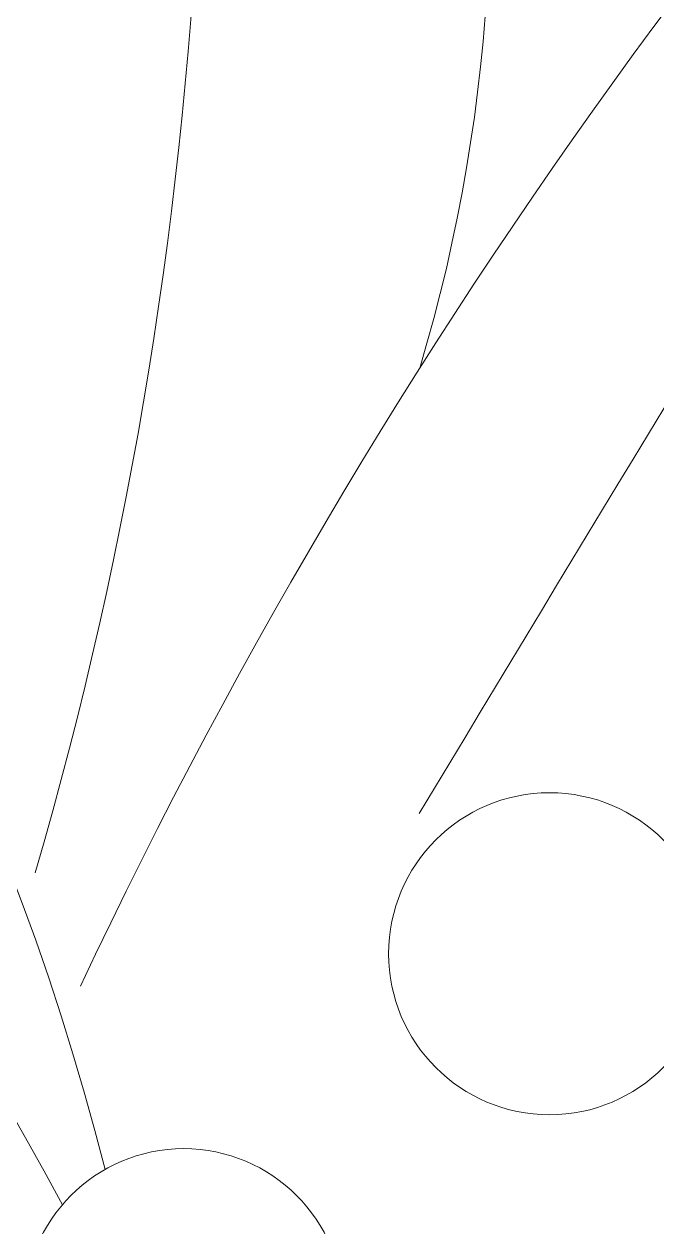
# Model space of a CAD drawing. Header units: millimetres. Extents: x 46079 to 131409, y 40831 to 60403.
# Drawn here: x 119725.6 to 119796.4, y 50721.8 to 50856.2 of the extents above; entities that cross this region are included whole.
import ezdxf

# ---------------------------------------------------------------- set-up
doc = ezdxf.new("R2010")
doc.units = ezdxf.units.MM
doc.layers.add('G-IMPT', color=8, linetype='Continuous', lineweight=18)
doc.layers.add('L-PLNT', color=71, linetype='Continuous', lineweight=18)

# ---------------------------------------------------------------- blocks, each defined once
blk = doc.blocks.new('CAY DUA VAN PHAT - CAY DUA VAN PHAT_dwg-2253781-TKCS_BỂ NƯỚC NGẦM - MẶT BẰNG NẮP BỂ')
at = {"layer": 'G-IMPT'}
for centre, radius in [((672.09, 720.8), 35.68), ((592.84, 638.98), 35.99)]:
    blk.add_circle(centre, radius, dxfattribs=at)
for centre, radius, start, end in [((1228.07, 1817.95), 1216.67, 215.97087, 241.57597), ((779.81, 1288.74), 567.56, 199.0692, 255.8486), ((478.87, -252.08), 1051.7, 89.46131, 109.98389), ((311.62, 1657.04), 940.58, 258.21063, 286.24623), ((1139.97, -402.53), 1267.2, 115.21824, 137.85612), ((354.97, 1024.5), 372.19, 230.7445, 286.7036), ((17875.27, -28108.81), 33583.9, 121.033453, 121.755144)]:
    blk.add_arc(centre, radius, start, end, dxfattribs=at)
blk = doc.blocks.new('CAY DUA VAN PHAT - CAY DUA VAN PHAT_dwg-V42-TKCS_BỂ NƯỚC NGẦM - MẶT BẰNG NẮP BỂ')
at = {"layer": 'G-IMPT'}
for centre, radius in [((672.09, 720.8), 35.68), ((592.84, 638.98), 35.99)]:
    blk.add_circle(centre, radius, dxfattribs=at)
for centre, radius, start, end in [((1228.07, 1817.95), 1216.67, 215.97087, 241.57597), ((779.81, 1288.74), 567.56, 199.0692, 255.8486), ((478.87, -252.08), 1051.7, 89.46131, 109.98389), ((311.62, 1657.04), 940.58, 258.21063, 286.24623), ((1139.97, -402.53), 1267.2, 115.21824, 137.85612), ((354.97, 1024.5), 372.19, 230.7445, 286.7036), ((17875.27, -28108.81), 33583.9, 121.033453, 121.755144)]:
    blk.add_arc(centre, radius, start, end, dxfattribs=at)
blk = doc.blocks.new('CAY DUA VAN PHAT - CAY DUA VAN PHAT-V43-TKCS_BỂ NƯỚC NGẦM - MẶT BẰNG NẮP BỂ')
at = {"extrusion": (0, 0, -1), "xscale": 0.5, "yscale": 0.5, "zscale": -0.5, "rotation": 180}
for name in ['CAY DUA VAN PHAT - CAY DUA VAN PHAT_dwg-2253781-TKCS_BỂ NƯỚC NGẦM - MẶT BẰNG NẮP BỂ', 'CAY DUA VAN PHAT - CAY DUA VAN PHAT_dwg-V42-TKCS_BỂ NƯỚC NGẦM - MẶT BẰNG NẮP BỂ']:
    blk.add_blockref(name, (151.82, 370.52), dxfattribs=at)

msp = doc.modelspace()

# ---------------------------------------------------------------- block references
at = {"layer": 'L-PLNT', "rotation": 270.0000000000003}
msp.add_blockref('CAY DUA VAN PHAT - CAY DUA VAN PHAT-V43-TKCS_BỂ NƯỚC NGẦM - MẶT BẰNG NẮP BỂ', (119733.35, 50896.94), dxfattribs=at)

doc.saveas('drawing.dxf')
